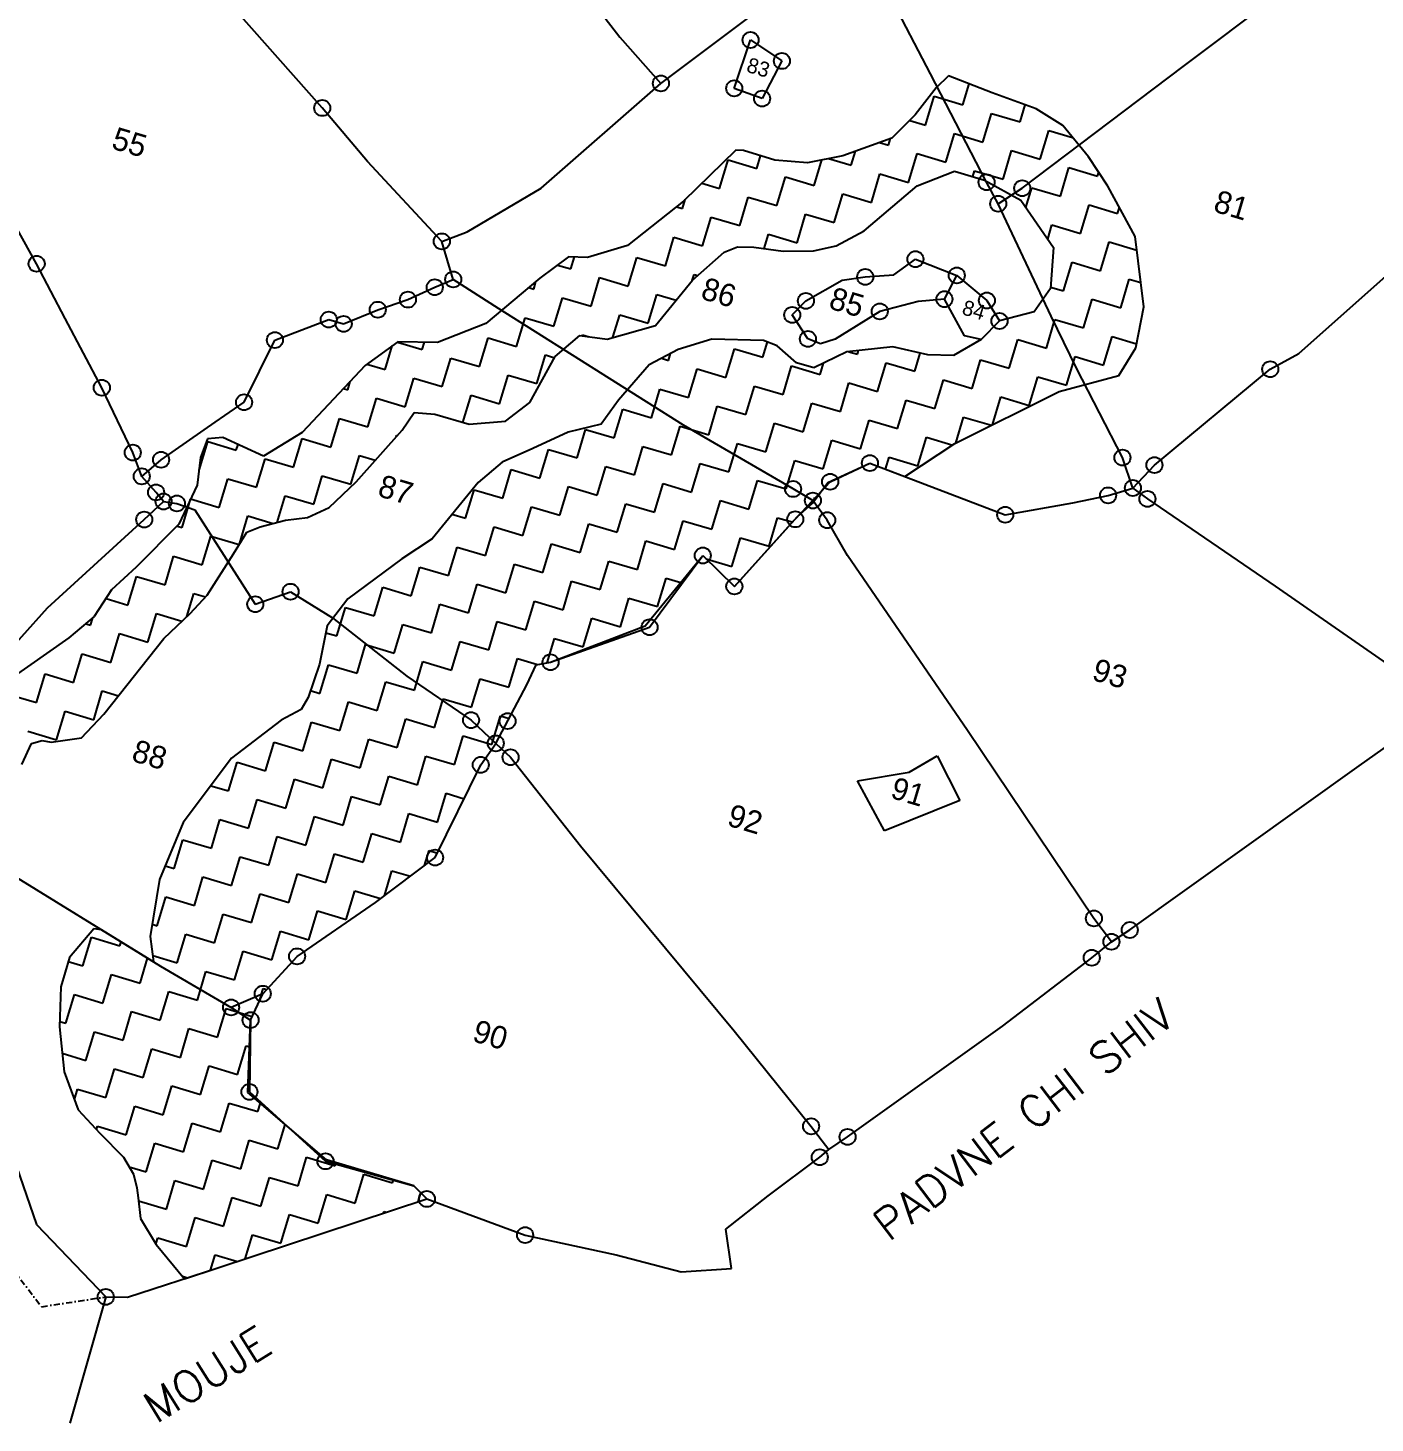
# Model space of a CAD drawing. Header units: metres. Extents: x 324633 to 327673, y 1815448 to 1818813.
# Drawn here: x 325424 to 326522, y 1815448 to 1816585 of the extents above; entities that cross this region are included whole.
import ezdxf

# ---------------------------------------------------------------- set-up
doc = ezdxf.new("R2010")
doc.units = ezdxf.units.M
doc.header["$MEASUREMENT"] = 0
doc.linetypes.add('DASHDOT', pattern=[1, 0.5, -0.25, 0, -0.25])
doc.linetypes.add('DIVIDE', pattern=[31.75, 12.7, -6.35, 0, -6.35, 0, -6.35])
for name, color, linetype in [('POLY_HATCH', 12, 'Continuous'), ('POLY_PARCEL', 6, 'Continuous'), ('POLY_WATER', 4, 'Continuous'), ('TEXT_MAPOUT', 7, 'Continuous'), ('TEXT_PARCEL', 7, 'Continuous'), ('V-BOUND_LINE', 7, 'Continuous'), ('V_BOUND_STREAM_LINE', 7, 'DASHDOT'), ('V_DIVIDE_LINE', 7, 'DIVIDE')]:
    doc.layers.add(name, color=color, linetype=linetype)
doc.styles.get("Standard").update_dxf_attribs({"font": 'simplex.shx'})
doc.styles.add('TEXT_MAP', font='', dxfattribs={"height": 0.5})
doc.styles.get('TEXT_MAP').set_extended_font_data('Kruti Dev 050')

msp = doc.modelspace()

# ---------------------------------------------------------------- linework, layer by layer
for centre in [(326012.7, 1816574.9), (326038.3, 1816557.8), (325939.7, 1816539.5), (325999.4, 1816535.5), (326022.1, 1816527.2), (325663.7, 1816519.5), (326205.1, 1816459), (326234.1, 1816454.1), (326214.6, 1816441.4), (325761.1, 1816410.8), (325430.9, 1816392.5), (326147.1, 1816396.3), (325770.4, 1816379.8), (326106.2, 1816381.8), (326180.8, 1816383), (325755.3, 1816373.4), (326170.7, 1816363.7), (325708.9, 1816355.1), (325733.5, 1816363.3), (326057.8, 1816362.3), (326118, 1816353.7), (326205.3, 1816362.6), (325668.9, 1816347.1), (325681.1, 1816343.5), (326046.7, 1816350.9), (326215.6, 1816345.9), (325625.1, 1816330.3), (326059.5, 1816331.3), (326436.3, 1816306.6), (325484, 1816291.5), (325599.9, 1816279.7), (325509.2, 1816238.7), (325532.3, 1816232.8), (326110, 1816230.1), (326315.8, 1816234.6), (326341.9, 1816228.5), (325516.5, 1816219.3), (325528.2, 1816206.2), (326047.4, 1816209), (326077.6, 1816214.9), (326324.3, 1816209.8), (325534.3, 1816198.8), (325545.2, 1816197.2), (326063.5, 1816199.6), (326304.1, 1816203.8), (326336.2, 1816200.9), (325518.6, 1816184.1), (326049.2, 1816184.3), (326075.2, 1816183.6), (326220.3, 1816188), (325973.8, 1816154.8), (325637.8, 1816125.3), (325999.5, 1816129.6), (325609.1, 1816115.1), (325930.4, 1816096.3), (325849.7, 1816067.8), (325784.9, 1816020.6), (325814.7, 1816019.8), (325805.1, 1816001.7), (325817.1, 1815990.4), (325792.8, 1815984.2), (325755.6, 1815908.6), (326292.6, 1815859), (326321.8, 1815849.6), (326306.8, 1815840), (325643.1, 1815828.1), (326290.8, 1815827), (325615.2, 1815797.7), (325589.4, 1815786.5), (325605.2, 1815776.2), (325604.3, 1815717.7), (326062.1, 1815689.6), (326091.8, 1815681), (325666.3, 1815661.1), (326069.1, 1815664.4), (325748.9, 1815630.4), (325829, 1815601), (325487.2, 1815550.6)]:
    msp.add_circle(centre, 6.53)
at = {"layer": 'POLY_HATCH'}
for p, q in [((326174, 1816545.6), (326163.9, 1816535.9)), ((326209.7, 1816531.8), (326174, 1816545.6)), ((326163.9, 1816535.9), (326147, 1816513.9)), ((326245.6, 1816518.7), (326209.7, 1816531.8)), ((326267.1, 1816505.2), (326245.6, 1816518.7)), ((326147, 1816513.9), (326127.9, 1816494.9)), ((326288.2, 1816479.8), (326267.1, 1816505.2)), ((326000.7, 1816485), (325958.2, 1816443.6)), ((326007, 1816484.8), (326000.7, 1816485)), ((326032.6, 1816477.1), (326007, 1816484.8)), ((326127.9, 1816494.9), (326087.8, 1816480.6)), ((326059, 1816474.9), (326032.6, 1816477.1)), ((326087.8, 1816480.6), (326059, 1816474.9)), ((326303.8, 1816455.9), (326288.2, 1816479.8)), ((326148.6, 1816456.1), (326178.8, 1816468.1)), ((326178.8, 1816468.1), (326203.4, 1816460.8)), ((326105.2, 1816419.5), (326148.6, 1816456.1)), ((326203.4, 1816460.8), (326232.9, 1816444.4)), ((326326.1, 1816414.8), (326303.8, 1816455.9)), ((325958.2, 1816443.6), (325912.5, 1816407.3)), ((326232.9, 1816444.4), (326259.6, 1816405.9)), ((326082.5, 1816407.2), (326105.2, 1816419.5)), ((325912.5, 1816407.3), (325879.8, 1816397.6)), ((325991.2, 1816401.9), (326002.1, 1816406.3)), ((326002.1, 1816406.3), (326015.4, 1816406.2)), ((326015.4, 1816406.2), (326039.2, 1816402.9)), ((326064.1, 1816403.1), (326082.5, 1816407.2)), ((326259.6, 1816405.9), (326257.2, 1816372.3)), ((326333.2, 1816357.5), (326326.1, 1816414.8)), ((325864.4, 1816398.3), (325841, 1816380.7)), ((325879.8, 1816397.6), (325864.4, 1816398.3)), ((325965.4, 1816379.1), (325991.2, 1816401.9)), ((326039.2, 1816402.9), (326064.1, 1816403.1)), ((325841, 1816380.7), (325797.1, 1816343.9)), ((325935.3, 1816342.3), (325965.4, 1816379.1)), ((326257.2, 1816372.3), (326243.9, 1816353.4)), ((326243.9, 1816353.4), (326215.6, 1816345.9)), ((326326.6, 1816323.9), (326333.2, 1816357.5)), ((325797.1, 1816343.9), (325757.5, 1816328.4)), ((325895.8, 1816331.2), (325935.3, 1816342.3)), ((326215.6, 1816345.9), (326200.7, 1816330.7)), ((325725.2, 1816329), (325698.7, 1816309.6)), ((325757.5, 1816328.4), (325725.2, 1816329)), ((325853.4, 1816317.1), (325873.7, 1816334)), ((325873.7, 1816334), (325895.8, 1816331.2)), ((325981.1, 1816331.2), (325953.7, 1816322.8)), ((326023.3, 1816330), (325981.1, 1816331.2)), ((326034.4, 1816325.7), (326023.3, 1816330)), ((326050.3, 1816311.9), (326034.4, 1816325.7)), ((326128.6, 1816324.8), (326091.1, 1816320.7)), ((326157.2, 1816318.2), (326128.6, 1816324.8)), ((326200.7, 1816330.7), (326178, 1816317.8)), ((325832.7, 1816279.5), (325853.4, 1816317.1)), ((325953.7, 1816322.8), (325930.2, 1816310.1)), ((326091.1, 1816320.7), (326064.3, 1816307.7)), ((326178, 1816317.8), (326157.2, 1816318.2)), ((326313, 1816301.5), (326326.6, 1816323.9)), ((325698.7, 1816309.6), (325647.4, 1816254.9)), ((325930.2, 1816310.1), (325905.1, 1816281.3)), ((326064.3, 1816307.7), (326050.3, 1816311.9)), ((326264.3, 1816288.4), (326313, 1816301.5)), ((325812.9, 1816264.4), (325832.7, 1816279.5)), ((325905.1, 1816281.3), (325891, 1816261.7)), ((326179.2, 1816246), (326264.3, 1816288.4)), ((325728.7, 1816257), (325738.6, 1816271.2)), ((325738.6, 1816271.2), (325755.5, 1816270)), ((325755.5, 1816270), (325783.5, 1816261.7)), ((325691.3, 1816214.8), (325728.7, 1816257)), ((325783.5, 1816261.7), (325812.9, 1816264.4)), ((325891, 1816261.7), (325864.1, 1816255.2)), ((325570.2, 1816249.9), (325564.4, 1816234.7)), ((325582.6, 1816250.9), (325570.2, 1816249.9)), ((325615.7, 1816235.8), (325582.6, 1816250.9)), ((325647.4, 1816254.9), (325615.7, 1816235.8)), ((325864.1, 1816255.2), (325835.3, 1816242)), ((326138.4, 1816219.2), (326179.2, 1816246)), ((325564.4, 1816234.7), (325561.6, 1816212.2)), ((325835.3, 1816242), (325810.2, 1816230.8)), ((325810.2, 1816230.8), (325790.6, 1816214.3)), ((326075.7, 1816214.4), (326110, 1816230.1)), ((326110, 1816230.1), (326138.4, 1816219.2)), ((325561.6, 1816212.2), (325546.9, 1816180.3)), ((325669.3, 1816193.9), (325691.3, 1816214.8)), ((325790.6, 1816214.3), (325753.1, 1816168.5)), ((326063.1, 1816197.5), (326075.7, 1816214.4)), ((325651.7, 1816185.8), (325669.3, 1816193.9)), ((326050.6, 1816186.4), (326063.1, 1816197.5)), ((325546.9, 1816180.3), (325511.9, 1816145.4)), ((325602.3, 1816173.8), (325613.1, 1816178.2)), ((325613.1, 1816178.2), (325633.8, 1816183.5)), ((325633.8, 1816183.5), (325651.7, 1816185.8)), ((325999.5, 1816129.6), (326050.6, 1816186.4)), ((325591.3, 1816156.1), (325602.3, 1816173.8)), ((325753.1, 1816168.5), (325728.5, 1816152)), ((325569.8, 1816122.5), (325591.3, 1816156.1)), ((325926.9, 1816097.4), (325973.8, 1816154.8)), ((325973.8, 1816154.8), (325999.5, 1816129.6)), ((325511.9, 1816145.4), (325492, 1816126.7)), ((325728.5, 1816152), (325684.6, 1816119.5)), ((325492, 1816126.7), (325477.8, 1816105)), ((325555.9, 1816107.6), (325569.8, 1816122.5)), ((325684.6, 1816119.5), (325667.7, 1816097.6)), ((325477.8, 1816105), (325457.1, 1816087.8)), ((325534.6, 1816087.2), (325555.9, 1816107.6)), ((325667.7, 1816097.6), (325661.5, 1816066.3)), ((325849.7, 1816067.8), (325926.9, 1816097.4)), ((325457.1, 1816087.8), (325407.9, 1816053.2)), ((325485.7, 1816025.6), (325534.6, 1816087.2)), ((325661.5, 1816066.3), (325652.3, 1816039)), ((325830.4, 1816049.5), (325838, 1816065.7)), ((325838, 1816065.7), (325849.7, 1816067.8)), ((325805.1, 1816001.7), (325830.4, 1816049.5)), ((325646.4, 1816029.3), (325630.3, 1816020.7)), ((325652.3, 1816039), (325646.4, 1816029.3)), ((325467.4, 1816006.3), (325485.7, 1816025.6)), ((325630.3, 1816020.7), (325589.7, 1815989.7)), ((325442.8, 1816002.8), (325467.4, 1816006.3)), ((325418.8, 1815984.6), (325426.8, 1816001.7)), ((325426.8, 1816001.7), (325435.4, 1816004.1)), ((325435.4, 1816004.1), (325442.8, 1816002.8)), ((325792.8, 1815984.2), (325805.1, 1816001.7)), ((325589.7, 1815989.7), (325550.3, 1815937.2)), ((325755.6, 1815908.6), (325792.8, 1815984.2)), ((325550.3, 1815937.2), (325530.9, 1815890.8)), ((325707.1, 1815872.1), (325755.6, 1815908.6)), ((325530.9, 1815890.8), (325523.5, 1815844.4)), ((325643.1, 1815828.1), (325707.1, 1815872.1)), ((325477.5, 1815850.6), (325457.6, 1815827.1)), ((325483.8, 1815849.7), (325477.5, 1815850.6)), ((325526.2, 1815823.7), (325483.8, 1815849.7)), ((325523.5, 1815844.4), (325526.2, 1815823.7)), ((325457.6, 1815827.1), (325450.5, 1815803.3)), ((325615.2, 1815797.7), (325643.1, 1815828.1)), ((325450.5, 1815803.3), (325449.4, 1815770.7)), ((325605.2, 1815776.2), (325615.2, 1815797.7)), ((325449.4, 1815770.7), (325453.3, 1815734.1)), ((325603.1, 1815717.1), (325605.2, 1815776.2)), ((325453.3, 1815734.1), (325464.8, 1815703)), ((325667, 1815662.2), (325603.1, 1815717.1)), ((325464.8, 1815703), (325482.5, 1815683.9)), ((325482.5, 1815683.9), (325501.8, 1815664.4)), ((325501.8, 1815664.4), (325509.8, 1815650.7)), ((325738.2, 1815641), (325667, 1815662.2)), ((325509.8, 1815650.7), (325512.6, 1815639.5)), ((325512.6, 1815639.5), (325513.6, 1815631.4)), ((325513.6, 1815631.4), (325515.5, 1815614.5)), ((325748.9, 1815630.4), (325738.2, 1815641)), ((325578.5, 1815574.2), (325748.9, 1815630.4)), ((325515.5, 1815614.5), (325528.2, 1815593.4)), ((325528.2, 1815593.4), (325551.4, 1815565.4)), ((325551.4, 1815565.4), (325578.5, 1815574.2))]:
    msp.add_line(p, q, dxfattribs=at)
at = {"layer": 'POLY_HATCH', "linetype": 'Continuous'}
for p, q in [((326185.7, 1816522), (326190.8, 1816539.1)), ((326155.4, 1816505.6), (326162.4, 1816529)), ((326162.4, 1816529), (326185.7, 1816522)), ((326232.4, 1816508.1), (326236.6, 1816522)), ((326142.6, 1816509.4), (326155.4, 1816505.6)), ((326202.1, 1816491.7), (326209.1, 1816515.1)), ((326209.1, 1816515.1), (326232.4, 1816508.1)), ((326171.8, 1816475.3), (326178.8, 1816498.7)), ((326178.8, 1816498.7), (326202.1, 1816491.7)), ((326248.8, 1816477.8), (326255.8, 1816501.2)), ((326255.8, 1816501.2), (326275.2, 1816495.4)), ((326094.8, 1816472.8), (326098.3, 1816484.3)), ((326117.9, 1816491.4), (326125.1, 1816489.2)), ((326125.1, 1816489.2), (326126.7, 1816494.5)), ((326218.5, 1816461.4), (326225.5, 1816484.8)), ((326225.5, 1816484.8), (326248.8, 1816477.8)), ((325987.5, 1816453.9), (325994.5, 1816477.2)), ((325994.5, 1816477.2), (326017.8, 1816470.3)), ((326017.8, 1816470.3), (326020.9, 1816480.6)), ((326064.5, 1816456.4), (326070.7, 1816477.2)), ((326076.3, 1816478.3), (326094.8, 1816472.8)), ((326141.5, 1816458.9), (326148.5, 1816482.3)), ((326148.5, 1816482.3), (326171.8, 1816475.3)), ((326034.2, 1816440), (326041.2, 1816463.3)), ((326041.2, 1816463.3), (326064.5, 1816456.4)), ((326111.2, 1816442.5), (326118.2, 1816465.9)), ((326118.2, 1816465.9), (326141.5, 1816458.9)), ((326193.8, 1816463.6), (326195.2, 1816468.4)), ((326195.2, 1816468.4), (326218.5, 1816461.4)), ((326265.2, 1816447.5), (326272.2, 1816470.9)), ((326272.2, 1816470.9), (326295.5, 1816463.9)), ((326295.5, 1816463.9), (326296.5, 1816467.1)), ((325973.1, 1816458.2), (325987.5, 1816453.9)), ((326237.1, 1816438.3), (326241.9, 1816454.5)), ((326241.9, 1816454.5), (326265.2, 1816447.5)), ((325952.3, 1816439), (325957.2, 1816437.5)), ((325957.2, 1816437.5), (325959.4, 1816444.8)), ((326003.9, 1816423.6), (326010.9, 1816446.9)), ((326010.9, 1816446.9), (326034.2, 1816440)), ((326080.9, 1816426.1), (326087.9, 1816449.4)), ((326087.9, 1816449.4), (326111.2, 1816442.5)), ((326281.6, 1816417.2), (326288.6, 1816440.6)), ((326288.6, 1816440.6), (326311.9, 1816433.6)), ((325973.6, 1816407.2), (325980.6, 1816430.5)), ((325980.6, 1816430.5), (326003.9, 1816423.6)), ((326050.6, 1816409.7), (326057.6, 1816433)), ((326057.6, 1816433), (326080.9, 1816426.1)), ((326311.9, 1816433.6), (326313.3, 1816438.3)), ((326023.8, 1816405), (326027.3, 1816416.6)), ((326027.3, 1816416.6), (326050.6, 1816409.7)), ((326104.2, 1816418.9), (326104.3, 1816419.1)), ((326104.3, 1816419.1), (326104.5, 1816419.1)), ((326254.9, 1816412.7), (326258.3, 1816424.2)), ((326258.3, 1816424.2), (326281.6, 1816417.2)), ((325943.3, 1816390.8), (325950.3, 1816414.1)), ((325950.3, 1816414.1), (325973.6, 1816407.2)), ((326298, 1816386.9), (326305, 1816410.3)), ((326305, 1816410.3), (326327.4, 1816403.6)), ((325866.3, 1816388.3), (325869.2, 1816398.1)), ((325913, 1816374.4), (325920, 1816397.7)), ((325920, 1816397.7), (325943.3, 1816390.8)), ((326267.7, 1816370.5), (326274.7, 1816393.9)), ((326274.7, 1816393.9), (326298, 1816386.9)), ((325855.4, 1816391.5), (325866.3, 1816388.3)), ((325965.2, 1816378.9), (325966.7, 1816383.8)), ((325966.7, 1816383.8), (325969.7, 1816382.9)), ((325832, 1816373.1), (325836, 1816371.9)), ((325836, 1816371.9), (325837.8, 1816378)), ((325882.7, 1816358), (325889.7, 1816381.3)), ((325889.7, 1816381.3), (325913, 1816374.4)), ((326257.3, 1816373.6), (326267.7, 1816370.5)), ((326314.4, 1816356.6), (326321.4, 1816380)), ((326321.4, 1816380), (326330.7, 1816377.2)), ((325852.4, 1816341.6), (325859.4, 1816364.9)), ((325859.4, 1816364.9), (325882.7, 1816358)), ((325929.4, 1816344.1), (325936.4, 1816367.4)), ((325936.4, 1816367.4), (325952, 1816362.8)), ((326284.1, 1816340.2), (326291.1, 1816363.6)), ((326291.1, 1816363.6), (326314.4, 1816356.6)), ((325822.1, 1816325.2), (325829.1, 1816348.5)), ((325829.1, 1816348.5), (325852.4, 1816341.6)), ((325900.6, 1816332.6), (325906.1, 1816351)), ((325906.1, 1816351), (325929.4, 1816344.1)), ((326253.8, 1816323.8), (326260.8, 1816347.2)), ((326260.8, 1816347.2), (326284.1, 1816340.2)), ((325714.8, 1816306.3), (325720.5, 1816325.6)), ((325724.9, 1816328.7), (325745.1, 1816322.7)), ((325745.1, 1816322.7), (325746.9, 1816328.6)), ((325791.8, 1816308.8), (325798.8, 1816332.1)), ((325798.8, 1816332.1), (325822.1, 1816325.2)), ((325875.5, 1816333.7), (325875.8, 1816334.6)), ((325875.8, 1816334.6), (325881.1, 1816333.1)), ((326022.8, 1816316.3), (326026.5, 1816328.8)), ((326223.5, 1816307.4), (326230.5, 1816330.8)), ((326230.5, 1816330.8), (326253.8, 1816323.8)), ((326300.5, 1816309.9), (326307.5, 1816333.3)), ((326307.5, 1816333.3), (326327.3, 1816327.4)), ((325761.5, 1816292.4), (325768.5, 1816315.7)), ((325768.5, 1816315.7), (325791.8, 1816308.8)), ((325838.5, 1816294.9), (325845.5, 1816318.2)), ((325845.5, 1816318.2), (325852.8, 1816316)), ((325940.2, 1816315.5), (325945.8, 1816313.8)), ((325945.8, 1816313.8), (325947.5, 1816319.4)), ((325992.5, 1816299.9), (325999.5, 1816323.2)), ((325999.5, 1816323.2), (326022.8, 1816316.3)), ((326092.7, 1816320.9), (326099.8, 1816318.8)), ((326099.8, 1816318.8), (326100.7, 1816321.8)), ((326146.5, 1816304.9), (326150.9, 1816319.7)), ((326193.2, 1816291), (326200.2, 1816314.3)), ((326200.2, 1816314.3), (326223.5, 1816307.4)), ((326270.2, 1816293.5), (326277.2, 1816316.9)), ((326277.2, 1816316.9), (326300.5, 1816309.9)), ((325700.1, 1816310.6), (325714.8, 1816306.3)), ((325962.2, 1816283.5), (325969.2, 1816306.8)), ((325969.2, 1816306.8), (325992.5, 1816299.9)), ((326039.2, 1816286), (326046.2, 1816309.3)), ((326046.2, 1816309.3), (326069.5, 1816302.4)), ((326069.5, 1816302.4), (326072.3, 1816311.6)), ((326116.2, 1816288.5), (326123.2, 1816311.8)), ((326123.2, 1816311.8), (326146.5, 1816304.9)), ((325681.1, 1816290.9), (325684.5, 1816289.9)), ((325684.5, 1816289.9), (325686.5, 1816296.6)), ((325731.2, 1816276), (325738.2, 1816299.3)), ((325738.2, 1816299.3), (325761.5, 1816292.4)), ((325808.2, 1816278.5), (325815.2, 1816301.8)), ((325815.2, 1816301.8), (325838.5, 1816294.9)), ((326008.9, 1816269.6), (326015.9, 1816292.9)), ((326015.9, 1816292.9), (326039.2, 1816286)), ((326085.9, 1816272.1), (326092.9, 1816295.4)), ((326092.9, 1816295.4), (326116.2, 1816288.5)), ((326162.9, 1816274.6), (326169.9, 1816297.9)), ((326169.9, 1816297.9), (326193.2, 1816291)), ((326239.9, 1816277.1), (326246.9, 1816300.5)), ((326246.9, 1816300.5), (326270.2, 1816293.5)), ((325700.9, 1816259.6), (325707.9, 1816282.9)), ((325707.9, 1816282.9), (325731.2, 1816276)), ((325778.3, 1816263.3), (325784.9, 1816285.4)), ((325784.9, 1816285.4), (325808.2, 1816278.5)), ((325931.9, 1816267.1), (325938.9, 1816290.4)), ((325938.9, 1816290.4), (325962.2, 1816283.5)), ((326132.6, 1816258.2), (326139.6, 1816281.5)), ((326139.6, 1816281.5), (326162.9, 1816274.6)), ((326209.8, 1816261.2), (326216.6, 1816284)), ((326216.6, 1816284), (326239.9, 1816277.1)), ((325901.6, 1816250.7), (325908.6, 1816274)), ((325908.6, 1816274), (325931.9, 1816267.1)), ((325978.6, 1816253.2), (325985.6, 1816276.5)), ((325985.6, 1816276.5), (326008.9, 1816269.6)), ((326055.6, 1816255.7), (326062.6, 1816279)), ((326062.6, 1816279), (326085.9, 1816272.1)), ((325670.6, 1816243.2), (325677.6, 1816266.5)), ((325677.6, 1816266.5), (325700.9, 1816259.6)), ((325871.3, 1816234.3), (325878.3, 1816257.6)), ((325878.3, 1816257.6), (325901.6, 1816250.7)), ((325948.3, 1816236.8), (325955.3, 1816260.1)), ((325955.3, 1816260.1), (325978.6, 1816253.2)), ((326025.3, 1816239.3), (326032.3, 1816262.6)), ((326032.3, 1816262.6), (326055.6, 1816255.7)), ((326102.3, 1816241.8), (326109.3, 1816265.1)), ((326109.3, 1816265.1), (326132.6, 1816258.2)), ((326179.9, 1816246.3), (326186.3, 1816267.6)), ((326186.3, 1816267.6), (326209.1, 1816260.9)), ((325563.3, 1816224.3), (325570.3, 1816247.6)), ((325570.3, 1816247.6), (325593.6, 1816240.7)), ((325593.6, 1816240.7), (325595, 1816245.2)), ((325640.3, 1816226.8), (325647.3, 1816250.1)), ((325647.3, 1816250.1), (325670.6, 1816243.2)), ((325724, 1816251.7), (325724.3, 1816252.6)), ((325724.3, 1816252.6), (325724.7, 1816252.5)), ((325995, 1816222.9), (326002, 1816246.2)), ((326002, 1816246.2), (326025.3, 1816239.3)), ((326072, 1816225.4), (326079, 1816248.7)), ((326079, 1816248.7), (326102.3, 1816241.8)), ((326149, 1816227.9), (326156, 1816251.2)), ((326156, 1816251.2), (326177.5, 1816244.8)), ((325610, 1816210.4), (325617, 1816233.7)), ((325617, 1816233.7), (325640.3, 1816226.8)), ((325687, 1816212.9), (325694, 1816236.2)), ((325694, 1816236.2), (325706.9, 1816232.4)), ((325841, 1816217.9), (325848, 1816241.2)), ((325848, 1816241.2), (325871.3, 1816234.3)), ((325918, 1816220.4), (325925, 1816243.7)), ((325925, 1816243.7), (325948.3, 1816236.8)), ((326122.8, 1816225.2), (326125.7, 1816234.8)), ((326125.7, 1816234.8), (326149, 1816227.9)), ((325563.1, 1816224.3), (325563.3, 1816224.3)), ((325810.7, 1816201.5), (325817.7, 1816224.8)), ((325817.7, 1816224.8), (325841, 1816217.9)), ((325887.7, 1816204), (325894.7, 1816227.3)), ((325894.7, 1816227.3), (325918, 1816220.4)), ((325964.7, 1816206.5), (325971.7, 1816229.8)), ((325971.7, 1816229.8), (325995, 1816222.9)), ((326041.7, 1816209), (326048.7, 1816232.3)), ((326048.7, 1816232.3), (326072, 1816225.4)), ((325579.7, 1816194), (325586.7, 1816217.3)), ((325586.7, 1816217.3), (325610, 1816210.4)), ((325656.7, 1816196.5), (325663.7, 1816219.8)), ((325663.7, 1816219.8), (325687, 1816212.9)), ((325934.4, 1816190.1), (325941.4, 1816213.4)), ((325941.4, 1816213.4), (325964.7, 1816206.5)), ((326011.4, 1816192.6), (326018.4, 1816215.9)), ((326018.4, 1816215.9), (326041.7, 1816209)), ((325549.4, 1816177.5), (325556.3, 1816200.7)), ((325556.4, 1816200.9), (325579.7, 1816194)), ((325626.9, 1816181.7), (325633.4, 1816203.4)), ((325633.4, 1816203.4), (325656.7, 1816196.5)), ((325780.4, 1816185.1), (325787.4, 1816208.4)), ((325787.4, 1816208.4), (325810.7, 1816201.5)), ((325857.4, 1816187.6), (325864.4, 1816210.9)), ((325864.4, 1816210.9), (325887.7, 1816204)), ((326064.1, 1816198.8), (326065.1, 1816202)), ((326065.1, 1816202), (326066.3, 1816201.7)), ((325769.3, 1816188.4), (325780.4, 1816185.1)), ((325827.1, 1816171.2), (325834.1, 1816194.5)), ((325834.1, 1816194.5), (325857.4, 1816187.6)), ((325904.1, 1816173.7), (325911.1, 1816197)), ((325911.1, 1816197), (325934.4, 1816190.1)), ((325981.1, 1816176.2), (325988.1, 1816199.5)), ((325988.1, 1816199.5), (326011.4, 1816192.6)), ((325545.4, 1816178.8), (325549.4, 1816177.5)), ((325596.2, 1816164), (325603.1, 1816187)), ((325603.1, 1816187), (325623.6, 1816180.9)), ((325796.8, 1816154.8), (325803.8, 1816178.1)), ((325803.8, 1816178.1), (325827.1, 1816171.2)), ((325873.8, 1816157.3), (325880.8, 1816180.6)), ((325880.8, 1816180.6), (325904.1, 1816173.7)), ((325950.8, 1816159.8), (325957.8, 1816183.1)), ((325957.8, 1816183.1), (325981.1, 1816176.2)), ((326027.8, 1816162.3), (326034.8, 1816185.6)), ((326034.8, 1816185.6), (326046.7, 1816182.1)), ((325565.8, 1816147.2), (325572.8, 1816170.6)), ((325572.8, 1816170.6), (325596, 1816163.7)), ((325920.5, 1816143.4), (325927.5, 1816166.7)), ((325927.5, 1816166.7), (325950.8, 1816159.8)), ((325997.5, 1816145.9), (326004.5, 1816169.2)), ((326004.5, 1816169.2), (326027.8, 1816162.3)), ((325535.5, 1816130.8), (325542.5, 1816154.2)), ((325542.5, 1816154.2), (325565.8, 1816147.2)), ((325766.5, 1816138.4), (325773.5, 1816161.7)), ((325773.5, 1816161.7), (325796.8, 1816154.8)), ((325843.5, 1816140.9), (325850.5, 1816164.2)), ((325850.5, 1816164.2), (325873.8, 1816157.3)), ((325736.2, 1816122), (325743.2, 1816145.3)), ((325743.2, 1816145.3), (325766.5, 1816138.4)), ((325813.2, 1816124.5), (325820.2, 1816147.8)), ((325820.2, 1816147.8), (325843.5, 1816140.9)), ((325890.2, 1816127), (325897.2, 1816150.3)), ((325897.2, 1816150.3), (325920.5, 1816143.4)), ((325976.5, 1816152.1), (325997.5, 1816145.9)), ((325505.2, 1816114.4), (325512.2, 1816137.8)), ((325512.2, 1816137.8), (325535.5, 1816130.8)), ((325782.9, 1816108.1), (325789.9, 1816131.4)), ((325789.9, 1816131.4), (325813.2, 1816124.5)), ((325859.9, 1816110.6), (325866.9, 1816133.9)), ((325866.9, 1816133.9), (325890.2, 1816127)), ((325936.9, 1816113.1), (325943.9, 1816136.4)), ((325943.9, 1816136.4), (325955.8, 1816132.9)), ((325553.3, 1816105.1), (325558.9, 1816123.9)), ((325558.9, 1816123.9), (325568.5, 1816121)), ((325705.9, 1816105.6), (325712.9, 1816128.9)), ((325712.9, 1816128.9), (325736.2, 1816122)), ((325906.6, 1816096.7), (325913.6, 1816120)), ((325913.6, 1816120), (325936.9, 1816113.1)), ((325487.5, 1816119.7), (325505.2, 1816114.4)), ((325675.6, 1816089.2), (325682.6, 1816112.5)), ((325682.6, 1816112.5), (325705.9, 1816105.6)), ((325752.6, 1816091.7), (325759.6, 1816115)), ((325759.6, 1816115), (325782.9, 1816108.1)), ((325829.6, 1816094.2), (325836.6, 1816117.5)), ((325836.6, 1816117.5), (325859.9, 1816110.6)), ((325470.9, 1816099.2), (325474.9, 1816098)), ((325474.9, 1816098), (325476.7, 1816104.1)), ((325521.6, 1816084.1), (325528.6, 1816107.5)), ((325528.6, 1816107.5), (325549.3, 1816101.3)), ((325722.3, 1816075.3), (325729.3, 1816098.6)), ((325729.3, 1816098.6), (325752.6, 1816091.7)), ((325799.3, 1816077.8), (325806.3, 1816101.1)), ((325806.3, 1816101.1), (325829.6, 1816094.2)), ((325876.3, 1816080.3), (325883.3, 1816103.6)), ((325883.3, 1816103.6), (325906.6, 1816096.7)), ((325491.3, 1816067.7), (325498.3, 1816091.1)), ((325498.3, 1816091.1), (325521.6, 1816084.1)), ((325666.6, 1816091.8), (325675.6, 1816089.2)), ((325847, 1816067.3), (325853, 1816087.2)), ((325853, 1816087.2), (325876.3, 1816080.3)), ((325461, 1816051.3), (325468, 1816074.7)), ((325468, 1816074.7), (325491.3, 1816067.7)), ((325692, 1816058.9), (325699, 1816082.2)), ((325699, 1816082.2), (325722.3, 1816075.3)), ((325769, 1816061.4), (325776, 1816084.7)), ((325776, 1816084.7), (325799.3, 1816077.8)), ((325661.7, 1816042.4), (325668.7, 1816065.8)), ((325668.7, 1816065.8), (325692, 1816058.9)), ((325738.7, 1816045), (325745.7, 1816068.3)), ((325745.7, 1816068.3), (325769, 1816061.4)), ((325815.7, 1816047.5), (325822.7, 1816070.8)), ((325822.7, 1816070.8), (325839.2, 1816065.9)), ((325430.7, 1816034.9), (325437.7, 1816058.3)), ((325437.7, 1816058.3), (325461, 1816051.3)), ((325708.4, 1816028.6), (325715.4, 1816051.9)), ((325715.4, 1816051.9), (325738.7, 1816045)), ((325785.4, 1816031.1), (325792.4, 1816054.4)), ((325792.4, 1816054.4), (325815.7, 1816047.5)), ((325407.4, 1816041.9), (325430.7, 1816034.9)), ((325477.4, 1816021), (325484.4, 1816044.4)), ((325484.4, 1816044.4), (325497.5, 1816040.5)), ((325654.2, 1816044.7), (325661.7, 1816042.4)), ((325678.1, 1816012.1), (325685.1, 1816035.5)), ((325685.1, 1816035.5), (325708.4, 1816028.6)), ((325755.1, 1816014.7), (325762.1, 1816038)), ((325762.1, 1816038), (325785.4, 1816031.1)), ((325447.1, 1816004.6), (325454.1, 1816028)), ((325454.1, 1816028), (325477.4, 1816021)), ((325647.8, 1815995.7), (325654.8, 1816019.1)), ((325654.8, 1816019.1), (325678.1, 1816012.1)), ((325724.8, 1815998.2), (325731.8, 1816021.6)), ((325731.8, 1816021.6), (325755.1, 1816014.7)), ((325801.8, 1816000.8), (325808.8, 1816024.1)), ((325808.8, 1816024.1), (325815.9, 1816022)), ((325423.8, 1816011.6), (325447.1, 1816004.6)), ((325771.5, 1815984.4), (325778.5, 1816007.7)), ((325778.5, 1816007.7), (325801.8, 1816000.8)), ((325617.5, 1815979.3), (325624.5, 1816002.7)), ((325624.5, 1816002.7), (325647.8, 1815995.7)), ((325694.5, 1815981.8), (325701.5, 1816005.2)), ((325701.5, 1816005.2), (325724.8, 1815998.2)), ((325587.2, 1815962.9), (325594.2, 1815986.3)), ((325594.2, 1815986.3), (325617.5, 1815979.3)), ((325664.2, 1815965.4), (325671.2, 1815988.8)), ((325671.2, 1815988.8), (325694.5, 1815981.8)), ((325741.2, 1815967.9), (325748.2, 1815991.3)), ((325748.2, 1815991.3), (325771.5, 1815984.4)), ((325633.9, 1815949), (325640.9, 1815972.4)), ((325640.9, 1815972.4), (325664.2, 1815965.4)), ((325710.9, 1815951.5), (325717.9, 1815974.9)), ((325717.9, 1815974.9), (325741.2, 1815967.9)), ((325572.8, 1815967.2), (325587.2, 1815962.9)), ((325757.6, 1815937.6), (325764.6, 1815961)), ((325764.6, 1815961), (325779.2, 1815956.6)), ((325603.6, 1815932.6), (325610.6, 1815956)), ((325610.6, 1815956), (325633.9, 1815949)), ((325680.6, 1815935.1), (325687.6, 1815958.5)), ((325687.6, 1815958.5), (325710.9, 1815951.5)), ((325573.3, 1815916.2), (325580.3, 1815939.6)), ((325580.3, 1815939.6), (325603.6, 1815932.6)), ((325650.3, 1815918.7), (325657.3, 1815942.1)), ((325657.3, 1815942.1), (325680.6, 1815935.1)), ((325727.3, 1815921.2), (325734.3, 1815944.6)), ((325734.3, 1815944.6), (325757.6, 1815937.6)), ((325697, 1815904.8), (325704, 1815928.2)), ((325704, 1815928.2), (325727.3, 1815921.2)), ((325543, 1815899.8), (325550, 1815923.2)), ((325550, 1815923.2), (325573.3, 1815916.2)), ((325620, 1815902.3), (325627, 1815925.7)), ((325627, 1815925.7), (325650.3, 1815918.7)), ((325589.7, 1815885.9), (325596.7, 1815909.3)), ((325596.7, 1815909.3), (325620, 1815902.3)), ((325666.7, 1815888.4), (325673.7, 1815911.8)), ((325673.7, 1815911.8), (325697, 1815904.8)), ((325747.1, 1815902.1), (325750.7, 1815914.3)), ((325750.7, 1815914.3), (325757.5, 1815912.3)), ((325535.6, 1815902), (325543, 1815899.8)), ((325559.4, 1815869.5), (325566.4, 1815892.9)), ((325566.4, 1815892.9), (325589.7, 1815885.9)), ((325636.4, 1815872), (325643.4, 1815895.4)), ((325643.4, 1815895.4), (325666.7, 1815888.4)), ((325714.3, 1815877.5), (325720.4, 1815897.9)), ((325720.4, 1815897.9), (325735.5, 1815893.4)), ((325683.1, 1815858.1), (325690.1, 1815881.5)), ((325690.1, 1815881.5), (325711.2, 1815875.2)), ((325529.1, 1815853.1), (325536.1, 1815876.5)), ((325536.1, 1815876.5), (325559.4, 1815869.5)), ((325606.1, 1815855.6), (325613.1, 1815879)), ((325613.1, 1815879), (325636.4, 1815872)), ((325575.8, 1815839.2), (325582.8, 1815862.6)), ((325582.8, 1815862.6), (325606.1, 1815855.6)), ((325652.8, 1815841.7), (325659.8, 1815865.1)), ((325659.8, 1815865.1), (325683.1, 1815858.1)), ((325525.1, 1815854.3), (325529.1, 1815853.1)), ((325622.5, 1815825.3), (325629.5, 1815848.7)), ((325629.5, 1815848.7), (325652.8, 1815841.7)), ((325468.5, 1815820.3), (325475.5, 1815843.7)), ((325475.5, 1815843.7), (325498.8, 1815836.7)), ((325498.8, 1815836.7), (325499.8, 1815839.9)), ((325545.5, 1815822.8), (325552.5, 1815846.2)), ((325552.5, 1815846.2), (325575.8, 1815839.2)), ((325515.2, 1815806.4), (325521.3, 1815826.7)), ((325525.5, 1815828.8), (325545.5, 1815822.8)), ((325592.2, 1815808.9), (325599.2, 1815832.3)), ((325599.2, 1815832.3), (325622.5, 1815825.3)), ((325456.6, 1815823.9), (325468.5, 1815820.3)), ((325484.9, 1815790), (325491.9, 1815813.4)), ((325491.9, 1815813.4), (325515.2, 1815806.4)), ((325561.9, 1815792.5), (325568.9, 1815815.9)), ((325568.9, 1815815.9), (325592.2, 1815808.9)), ((325612.7, 1815792.3), (325615.6, 1815802)), ((325615.6, 1815802), (325618.4, 1815801.2)), ((325454.6, 1815773.6), (325461.6, 1815797)), ((325461.6, 1815797), (325484.9, 1815790)), ((325531.6, 1815776.1), (325538.6, 1815799.5)), ((325538.6, 1815799.5), (325561.9, 1815792.5)), ((325501.3, 1815759.7), (325508.3, 1815783.1)), ((325508.3, 1815783.1), (325531.6, 1815776.1)), ((325578.3, 1815762.2), (325585.3, 1815785.6)), ((325585.3, 1815785.6), (325606.6, 1815779.2)), ((325449.6, 1815775.1), (325454.6, 1815773.6)), ((325548, 1815745.8), (325555, 1815769.2)), ((325555, 1815769.2), (325578.3, 1815762.2)), ((325471, 1815743.3), (325478, 1815766.7)), ((325478, 1815766.7), (325501.3, 1815759.7)), ((325451.7, 1815749.1), (325471, 1815743.3)), ((325517.7, 1815729.4), (325524.7, 1815752.8)), ((325524.7, 1815752.8), (325548, 1815745.8)), ((325594.7, 1815731.9), (325601.7, 1815755.3)), ((325601.7, 1815755.3), (325604.5, 1815754.5)), ((325487.4, 1815713), (325494.4, 1815736.4)), ((325494.4, 1815736.4), (325517.7, 1815729.4)), ((325564.4, 1815715.5), (325571.4, 1815738.9)), ((325571.4, 1815738.9), (325594.7, 1815731.9)), ((325534.1, 1815699.1), (325541.1, 1815722.5)), ((325541.1, 1815722.5), (325564.4, 1815715.5)), ((325461.6, 1815711.6), (325464.1, 1815720)), ((325464.1, 1815720), (325487.4, 1815713)), ((325503.8, 1815682.7), (325510.8, 1815706.1)), ((325510.8, 1815706.1), (325534.1, 1815699.1)), ((325580.8, 1815685.2), (325587.8, 1815708.6)), ((325587.8, 1815708.6), (325611.1, 1815701.6)), ((325611.1, 1815701.6), (325613.2, 1815708.5)), ((325479.7, 1815687), (325480.5, 1815689.7)), ((325480.5, 1815689.7), (325503.8, 1815682.7)), ((325550.5, 1815668.8), (325557.5, 1815692.2)), ((325557.5, 1815692.2), (325580.8, 1815685.2)), ((325627.5, 1815671.3), (325633.4, 1815691.1)), ((325597.2, 1815654.9), (325604.2, 1815678.3)), ((325604.2, 1815678.3), (325627.5, 1815671.3)), ((325520.2, 1815652.4), (325527.2, 1815675.8)), ((325527.2, 1815675.8), (325550.5, 1815668.8)), ((325506.4, 1815656.5), (325520.2, 1815652.4)), ((325566.9, 1815638.5), (325573.9, 1815661.9)), ((325573.9, 1815661.9), (325597.2, 1815654.9)), ((325643.9, 1815641), (325650.9, 1815664.4)), ((325650.9, 1815664.4), (325674.2, 1815657.4)), ((325674.2, 1815657.4), (325675, 1815659.8)), ((325536.6, 1815622.1), (325543.6, 1815645.5)), ((325543.6, 1815645.5), (325566.9, 1815638.5)), ((325613.6, 1815624.6), (325620.6, 1815648)), ((325620.6, 1815648), (325643.9, 1815641)), ((325690.6, 1815627.1), (325697.6, 1815650.5)), ((325697.6, 1815650.5), (325720.9, 1815643.5)), ((325720.9, 1815643.5), (325721.7, 1815645.9)), ((325583.3, 1815608.2), (325590.3, 1815631.6)), ((325590.3, 1815631.6), (325613.6, 1815624.6)), ((325660.3, 1815610.7), (325667.3, 1815634.1)), ((325667.3, 1815634.1), (325690.6, 1815627.1)), ((325741.8, 1815628.1), (325743.9, 1815635.3)), ((325513.9, 1815628.9), (325536.6, 1815622.1)), ((325713.6, 1815618.8), (325714, 1815620.2)), ((325714, 1815620.2), (325716, 1815619.6)), ((325553, 1815591.8), (325560, 1815615.2)), ((325560, 1815615.2), (325583.3, 1815608.2)), ((325630, 1815594.3), (325637, 1815617.7)), ((325637, 1815617.7), (325660.3, 1815610.7)), ((325528.1, 1815593.5), (325529.7, 1815598.8)), ((325529.7, 1815598.8), (325553, 1815591.8)), ((325600.8, 1815581.6), (325606.7, 1815601.3)), ((325606.7, 1815601.3), (325630, 1815594.3)), ((325572.7, 1815572.3), (325576.4, 1815584.9)), ((325576.4, 1815584.9), (325594.5, 1815579.5)), ((325549.7, 1815567.4), (325553.8, 1815566.2))]:
    msp.add_line(p, q, dxfattribs=at)
at = {"layer": 'POLY_PARCEL'}
for p, q in [((325663.7, 1816519.5), (325550.2, 1816647.6)), ((325854.9, 1816644.1), (325906.1, 1816577.1)), ((326159.3, 1816547.4), (326104.6, 1816652.7)), ((326365.3, 1816553.4), (326464.3, 1816627.8)), ((325939.7, 1816539.5), (326036.8, 1816612.8)), ((325906.1, 1816577.1), (325939.7, 1816539.5)), ((325999.4, 1816535.5), (326012.7, 1816574.9)), ((326012.7, 1816574.9), (326038.3, 1816557.8)), ((326038.3, 1816557.8), (326022.1, 1816527.2)), ((326234.1, 1816454.1), (326365.3, 1816553.4)), ((326205.1, 1816459), (326159.3, 1816547.4)), ((325842.1, 1816454.1), (325939.7, 1816539.5)), ((326022.1, 1816527.2), (325999.4, 1816535.5)), ((325700.6, 1816475.9), (325663.7, 1816519.5)), ((325430.9, 1816392.5), (325369.5, 1816502.6)), ((325761.1, 1816410.8), (325700.6, 1816475.9)), ((325781.8, 1816418.5), (325842.1, 1816454.1)), ((326214.6, 1816441.4), (326205.1, 1816459)), ((326214.6, 1816441.4), (326234.1, 1816454.1)), ((326257.7, 1816349.7), (326214.6, 1816441.4)), ((325761.1, 1816410.8), (325781.8, 1816418.5)), ((326459.6, 1816319.4), (326572.9, 1816420.4)), ((325770.4, 1816379.8), (325761.1, 1816410.8)), ((326129.6, 1816383.5), (326147.1, 1816396.3)), ((326147.1, 1816396.3), (326180.8, 1816383)), ((325454.2, 1816348), (325430.9, 1816392.5)), ((326087.4, 1816379.2), (326106.2, 1816381.8)), ((326106.2, 1816381.8), (326129.6, 1816383.5)), ((326170.7, 1816363.7), (326180.8, 1816383)), ((326180.8, 1816383), (326205.3, 1816362.6)), ((325733.5, 1816363.3), (325755.3, 1816373.4)), ((325755.3, 1816373.4), (325770.4, 1816379.8)), ((325807.3, 1816356.2), (325770.4, 1816379.8)), ((326057.8, 1816362.3), (326087.4, 1816379.2)), ((325708.9, 1816355.1), (325733.5, 1816363.3)), ((326046.7, 1816350.9), (326057.8, 1816362.3)), ((326149.4, 1816361.8), (326118, 1816353.7)), ((326170.7, 1816363.7), (326149.4, 1816361.8)), ((326187.2, 1816333.7), (326170.7, 1816363.7)), ((326205.3, 1816362.6), (326215.6, 1816345.9)), ((325484, 1816291.5), (325454.2, 1816348)), ((325681.1, 1816343.5), (325708.9, 1816355.1)), ((325958.1, 1816260.9), (325807.3, 1816356.2)), ((326059.5, 1816331.3), (326046.7, 1816350.9)), ((326118, 1816353.7), (326081.8, 1816331.2)), ((326278.4, 1816307.5), (326257.7, 1816349.7)), ((325625.1, 1816330.3), (325668.9, 1816347.1)), ((325668.9, 1816347.1), (325681.1, 1816343.5)), ((326215.6, 1816345.9), (326200.7, 1816330.7)), ((325599.9, 1816279.7), (325625.1, 1816330.3)), ((326069.7, 1816327.2), (326059.5, 1816331.3)), ((326081.8, 1816331.2), (326069.7, 1816327.2)), ((326200.7, 1816330.7), (326187.2, 1816333.7)), ((326436.3, 1816306.6), (326459.6, 1816319.4)), ((326315.8, 1816234.6), (326278.4, 1816307.5)), ((326341.9, 1816228.5), (326436.3, 1816306.6)), ((325509.2, 1816238.7), (325484, 1816291.5)), ((325576.5, 1816263.5), (325599.9, 1816279.7)), ((325532.3, 1816232.8), (325576.5, 1816263.5)), ((326047.4, 1816209), (325958.1, 1816260.9)), ((325516.5, 1816219.3), (325509.2, 1816238.7)), ((326324.3, 1816209.8), (326315.8, 1816234.6)), ((325516.5, 1816219.3), (325532.3, 1816232.8)), ((326077.6, 1816214.9), (326110, 1816230.1)), ((326110, 1816230.1), (326220.3, 1816188)), ((326324.3, 1816209.8), (326341.9, 1816228.5)), ((325528.2, 1816206.2), (325516.5, 1816219.3)), ((326063.5, 1816199.6), (326077.6, 1816214.9)), ((325534.3, 1816198.8), (325528.2, 1816206.2)), ((326063.5, 1816199.6), (326047.4, 1816209)), ((326275.4, 1816197.6), (326304.1, 1816203.8)), ((326304.1, 1816203.8), (326324.3, 1816209.8)), ((326324.3, 1816209.8), (326336.2, 1816200.9)), ((326336.2, 1816200.9), (326440.2, 1816129.8)), ((325518.6, 1816184.1), (325534.3, 1816198.8)), ((325534.3, 1816198.8), (325545.2, 1816197.2)), ((325545.2, 1816197.2), (325559.9, 1816192.1)), ((325559.9, 1816192.1), (325609.1, 1816115.1)), ((326049.2, 1816184.3), (326063.5, 1816199.6)), ((326075.2, 1816183.6), (326063.5, 1816199.6)), ((326220.3, 1816188), (326275.4, 1816197.6)), ((325439.6, 1816112.1), (325518.6, 1816184.1)), ((325999.5, 1816129.6), (326049.2, 1816184.3)), ((326091.6, 1816154.8), (326075.2, 1816183.6)), ((325930.4, 1816096.3), (325973.8, 1816154.8)), ((325973.8, 1816154.8), (325999.5, 1816129.6)), ((326189.5, 1816012.1), (326091.6, 1816154.8)), ((325609.1, 1816115.1), (325637.8, 1816125.3)), ((325637.8, 1816125.3), (325672.1, 1816104)), ((326440.2, 1816129.8), (326576.6, 1816035.2)), ((325383.1, 1816048.9), (325439.6, 1816112.1)), ((325672.1, 1816104), (325732.7, 1816056.4)), ((325849.7, 1816067.8), (325930.4, 1816096.3)), ((325830.4, 1816049.5), (325838, 1816065.7)), ((325838, 1816065.7), (325849.7, 1816067.8)), ((325732.7, 1816056.4), (325784.9, 1816020.6)), ((325805.1, 1816001.7), (325830.4, 1816049.5)), ((325784.9, 1816020.6), (325805.1, 1816001.7)), ((326292.6, 1815859), (326189.5, 1816012.1)), ((325792.8, 1815984.2), (325805.1, 1816001.7)), ((325805.1, 1816001.7), (325817.1, 1815990.4)), ((325755.6, 1815908.6), (325792.8, 1815984.2)), ((325817.1, 1815990.4), (325874.1, 1815918.1)), ((326141.9, 1815978.3), (326164.7, 1815991.5)), ((326164.7, 1815991.5), (326183.3, 1815955)), ((326099.8, 1815971.1), (326141.9, 1815978.3)), ((326122, 1815930.3), (326099.8, 1815971.1)), ((326183.3, 1815955), (326122, 1815930.3)), ((325374.6, 1815916.8), (325531.9, 1815820.2)), ((325874.1, 1815918.1), (325999.3, 1815767.3)), ((325707.1, 1815872.1), (325755.6, 1815908.6)), ((325643.1, 1815828.1), (325707.1, 1815872.1)), ((326306.8, 1815840), (326292.6, 1815859)), ((325615.2, 1815797.7), (325643.1, 1815828.1)), ((325531.9, 1815820.2), (325589.4, 1815786.5)), ((325615.2, 1815797.7), (325589.4, 1815786.5)), ((325605.2, 1815776.2), (325615.2, 1815797.7)), ((325589.4, 1815786.5), (325605.2, 1815776.2)), ((325605.2, 1815776.2), (325604.3, 1815717.7)), ((325999.3, 1815767.3), (326062.1, 1815689.6)), ((325604.3, 1815717.7), (325666.3, 1815661.1)), ((326062.1, 1815689.6), (326076.6, 1815670.6)), ((325666.3, 1815661.1), (325738.2, 1815641)), ((325738.2, 1815641), (325748.9, 1815630.4))]:
    msp.add_line(p, q, dxfattribs=at)
at = {"layer": 'POLY_WATER'}
for p, q in [((325403.7, 1815688.5), (325430.7, 1815609.5)), ((325430.7, 1815609.5), (325487.2, 1815550.6))]:
    msp.add_line(p, q, dxfattribs=at)
at = {"layer": 'V-BOUND_LINE'}
for p, q in [((326508.8, 1815983.4), (326556.2, 1816017)), ((326321.8, 1815849.6), (326508.8, 1815983.4)), ((326306.8, 1815840), (326321.8, 1815849.6)), ((326290.8, 1815827), (326306.8, 1815840)), ((326218, 1815771.1), (326290.8, 1815827)), ((326091.8, 1815681), (326218, 1815771.1)), ((326076.6, 1815670.6), (326091.8, 1815681)), ((326069.1, 1815664.4), (326076.6, 1815670.6)), ((326027, 1815633), (326069.1, 1815664.4)), ((325992.7, 1815605.8), (326027, 1815633)), ((325578.5, 1815574.2), (325748.9, 1815630.4)), ((325748.9, 1815630.4), (325829, 1815601)), ((325829, 1815601), (325903.2, 1815584.8)), ((325997.2, 1815573.7), (325992.7, 1815605.8)), ((325903.2, 1815584.8), (325956.2, 1815570.9)), ((325505, 1815550.3), (325578.5, 1815574.2)), ((325956.2, 1815570.9), (325997.2, 1815573.7)), ((325487.2, 1815550.6), (325505, 1815550.3))]:
    msp.add_line(p, q, dxfattribs=at)
at = {"layer": 'V_BOUND_STREAM_LINE', "ltscale": 10}
for p, q in [((325325.7, 1815684.8), (325434.9, 1815542.6)), ((325434.9, 1815542.6), (325487.2, 1815550.6))]:
    msp.add_line(p, q, dxfattribs=at)
at = {"layer": 'V_DIVIDE_LINE', "ltscale": 10}
msp.add_line((325487.2, 1815550.6), (325458, 1815447.8), dxfattribs=at)

# ---------------------------------------------------------------- texts
at = {"layer": 'TEXT_MAPOUT'}
for s, height, rotation, p in [('PADVNE CHI SHIV', 25.579, 37.4608, (326125.5, 1815595.1)), ('MOUJE', 25.58, 31.9166, (325528.5, 1815446.7))]:
    msp.add_text(s, height=height, rotation=rotation, dxfattribs=at).set_placement(p)
at = {"layer": 'TEXT_PARCEL', "style": 'TEXT_MAP'}
for s, height, p in [('83', 12.28, (326008.6, 1816549.2)), ('55', 18.42, (325490.9, 1816486.7)), ('81', 18.42, (326389, 1816435.4)), ('86', 18.42, (325971.2, 1816364.3)), ('85', 18.42, (326075.5, 1816356.4)), ('84', 12.28, (326184.2, 1816351.6)), ('87', 18.42, (325707.9, 1816203.5)), ('93', 18.42, (326290, 1816053.7)), ('88', 18.42, (325507.3, 1815987.6)), ('91', 17.91, (326125.9, 1815957.5)), ('92', 18.42, (325992.7, 1815935)), ('90', 18.42, (325785, 1815759.3))]:
    msp.add_text(s, height=height, rotation=343.4283, dxfattribs=at).set_placement(p)

doc.saveas('drawing.dxf')
